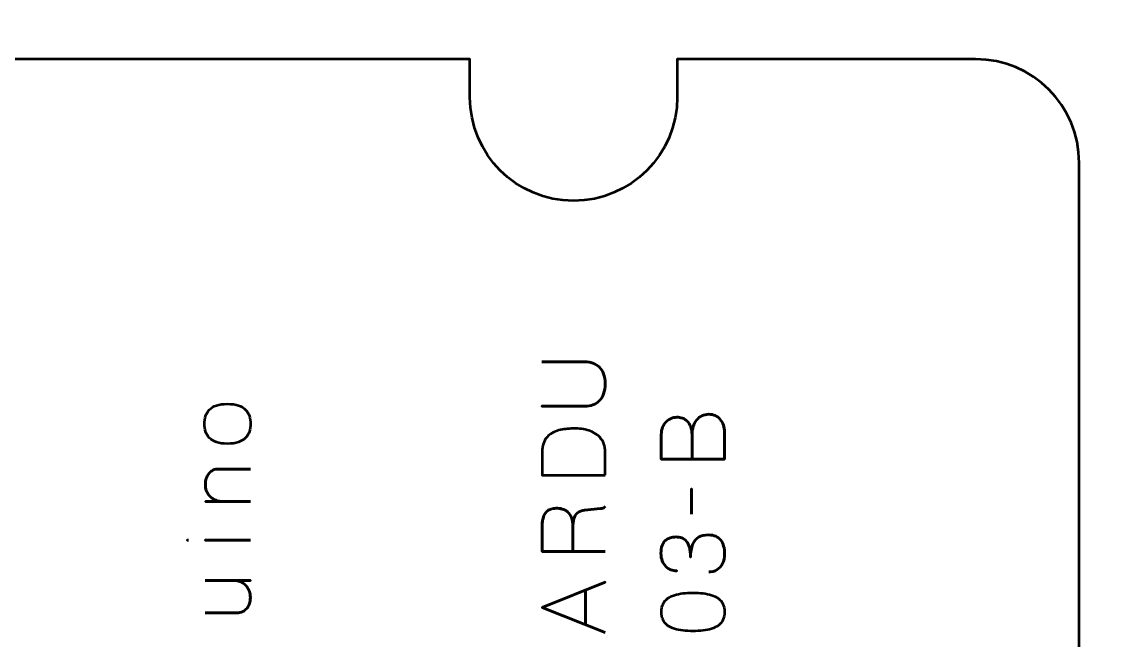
# Model space of a CAD drawing. Header units: centimetres. Extents: x -21 to 0, y -29.7 to 0.
# Drawn here: x -15.75 to -10.5, y -14.62 to -11.64 of the extents above; entities that cross this region are included whole.
import ezdxf

# ---------------------------------------------------------------- set-up
doc = ezdxf.new("R2010")
doc.units = ezdxf.units.CM
doc.header["$MEASUREMENT"] = 0
doc.layers.add('Layer 1', color=7, linetype='Continuous')

msp = doc.modelspace()

# ---------------------------------------------------------------- linework, layer by layer
at = {"layer": 'Layer 1', "color": 22, "lineweight": 53}
msp.add_open_spline([(-21.00002, -29.19996), (-21.00002, -29.19996), (-21.00002, -0.49992), (-21.00002, -0.49992), (-21.00002, -0.49992), (-21.00002, -0.22295), (-20.77693, 0.00004), (-20.49993, 0.00004), (-20.49993, 0.00004), (-20.49993, 0.00004), (-0.50008, 0.00004), (-0.50008, 0.00004), (-0.50008, 0.00004), (-0.22294, 0.00004), (0.00002, -0.22295), (0.00002, -0.49992), (0.00002, -0.49992), (0.00002, -0.49992), (0.00002, -29.19996), (0.00002, -29.19996), (0.00002, -29.19996), (0.00002, -29.47696), (-0.22294, -29.70005), (-0.50008, -29.70005), (-0.50008, -29.70005), (-0.50008, -29.70005), (-20.49993, -29.70005), (-20.49993, -29.70005), (-20.49993, -29.70005), (-20.77693, -29.70005), (-21.00002, -29.47696), (-21.00002, -29.19996)], degree=3, knots=[0, 0, 0, 0, 0.125, 0.125, 0.125, 0.125, 0.25, 0.25, 0.25, 0.25, 0.375, 0.375, 0.375, 0.375, 0.5, 0.5, 0.5, 0.5, 0.625, 0.625, 0.625, 0.625, 0.75, 0.75, 0.75, 0.75, 0.875, 0.875, 0.875, 0.875, 1, 1, 1, 1], dxfattribs=at)
at = {"layer": 'Layer 1', "color": 114, "lineweight": 53}
msp.add_open_spline([(-11.15005, -17.12102), (-11.15005, -17.12102), (-12.7, -17.12102), (-12.7, -17.12102), (-12.7, -17.12102), (-12.7, -17.12102), (-12.7, -16.8835), (-12.7, -16.8835), (-12.7, -16.8835), (-12.7, -16.6074), (-12.92391, -16.3835), (-13.2, -16.3835), (-13.2, -16.3835), (-13.47609, -16.3835), (-13.7, -16.6074), (-13.7, -16.8835), (-13.7, -16.8835), (-13.7, -16.8835), (-13.7, -17.12102), (-13.7, -17.12102), (-13.7, -17.12102), (-13.7, -17.12102), (-19.44995, -17.12102), (-19.44995, -17.12102), (-19.44995, -17.12102), (-19.72695, -17.12102), (-19.95005, -16.89793), (-19.95005, -16.62093), (-19.95005, -16.62093), (-19.95005, -16.62093), (-19.95005, -12.32107), (-19.95005, -12.32107), (-19.95005, -12.32107), (-19.95005, -12.04393), (-19.72695, -11.82097), (-19.44995, -11.82097), (-19.44995, -11.82097), (-19.44995, -11.82097), (-13.5885, -11.82097), (-13.5885, -11.82097), (-13.5885, -11.82097), (-13.5885, -11.82097), (-13.5885, -12.004), (-13.5885, -12.004), (-13.5885, -12.004), (-13.5885, -12.2801), (-13.36459, -12.504), (-13.0885, -12.504), (-13.0885, -12.504), (-12.81241, -12.504), (-12.5885, -12.2801), (-12.5885, -12.004), (-12.5885, -12.004), (-12.5885, -12.004), (-12.5885, -11.82097), (-12.5885, -11.82097), (-12.5885, -11.82097), (-12.5885, -11.82097), (-11.15005, -11.82097), (-11.15005, -11.82097), (-11.15005, -11.82097), (-10.87305, -11.82097), (-10.64995, -12.04393), (-10.64995, -12.32107), (-10.64995, -12.32107), (-10.64995, -12.32107), (-10.64995, -16.62093), (-10.64995, -16.62093), (-10.64995, -16.62093), (-10.64995, -16.89793), (-10.87305, -17.12102), (-11.15005, -17.12102)], degree=3, knots=[0, 0, 0, 0, 0.0555556, 0.0555556, 0.0555556, 0.0555556, 0.1111111, 0.1111111, 0.1111111, 0.1111111, 0.1666667, 0.1666667, 0.1666667, 0.1666667, 0.2222222, 0.2222222, 0.2222222, 0.2222222, 0.2777778, 0.2777778, 0.2777778, 0.2777778, 0.3333333, 0.3333333, 0.3333333, 0.3333333, 0.3888889, 0.3888889, 0.3888889, 0.3888889, 0.4444444, 0.4444444, 0.4444444, 0.4444444, 0.5, 0.5, 0.5, 0.5, 0.5555556, 0.5555556, 0.5555556, 0.5555556, 0.6111111, 0.6111111, 0.6111111, 0.6111111, 0.6666667, 0.6666667, 0.6666667, 0.6666667, 0.7222222, 0.7222222, 0.7222222, 0.7222222, 0.7777778, 0.7777778, 0.7777778, 0.7777778, 0.8333333, 0.8333333, 0.8333333, 0.8333333, 0.8888889, 0.8888889, 0.8888889, 0.8888889, 0.9444444, 0.9444444, 0.9444444, 0.9444444, 1, 1, 1, 1], dxfattribs=at)
at = {"layer": 'Layer 1', "color": 30, "lineweight": 53}
for points, knots in [([(-13.24111, -13.28061), (-13.24104, -13.28061), (-13.23872, -13.28061), (-13.2342, -13.28061), (-13.2342, -13.28061), (-13.22975, -13.28061), (-13.22355, -13.28061), (-13.21564, -13.28061), (-13.21564, -13.28061), (-13.20774, -13.28061), (-13.19871, -13.28061), (-13.18848, -13.28061), (-13.18848, -13.28061), (-13.17825, -13.28061), (-13.16738, -13.28061), (-13.15581, -13.28061), (-13.15581, -13.28061), (-13.14424, -13.28061), (-13.1326, -13.28061), (-13.12075, -13.28061), (-13.12075, -13.28061), (-13.10896, -13.28061), (-13.09753, -13.28061), (-13.08646, -13.28061), (-13.08646, -13.28061), (-13.07538, -13.28061), (-13.06522, -13.28061), (-13.05598, -13.28061), (-13.05598, -13.28061), (-13.04666, -13.28061), (-13.03883, -13.28061), (-13.03241, -13.28061), (-13.03241, -13.28061), (-13.01957, -13.28061), (-13.00744, -13.28259), (-12.99587, -13.28668), (-12.99587, -13.28668), (-12.98429, -13.29077), (-12.97399, -13.29705), (-12.96496, -13.30559), (-12.96496, -13.30559), (-12.95593, -13.31413), (-12.9488, -13.32506), (-12.94365, -13.33847), (-12.94365, -13.33847), (-12.9385, -13.35187), (-12.93589, -13.36782), (-12.93589, -13.38644), (-12.93589, -13.38644), (-12.93632, -13.40507), (-12.939, -13.42123), (-12.94394, -13.43485), (-12.94394, -13.43485), (-12.94895, -13.44853), (-12.95579, -13.45982), (-12.96447, -13.46878), (-12.96447, -13.46878), (-12.97315, -13.47774), (-12.98331, -13.48437), (-12.99481, -13.48875), (-12.99481, -13.48875), (-13.00638, -13.49305), (-13.01887, -13.49524), (-13.03241, -13.49524), (-13.03241, -13.49524), (-13.03241, -13.49524), (-13.24111, -13.49524), (-13.24111, -13.49524), (-13.24111, -13.49524), (-13.24111, -13.49524), (-13.03241, -13.49524), (-13.03241, -13.49524), (-13.03241, -13.49524), (-13.01887, -13.49524), (-13.00638, -13.49305), (-12.99481, -13.48875), (-12.99481, -13.48875), (-12.98331, -13.48437), (-12.97315, -13.47774), (-12.96447, -13.46878), (-12.96447, -13.46878), (-12.95579, -13.45982), (-12.94895, -13.44853), (-12.94394, -13.43485), (-12.94394, -13.43485), (-12.939, -13.42123), (-12.93632, -13.40507), (-12.93589, -13.38644), (-12.93589, -13.38644), (-12.93589, -13.36782), (-12.9385, -13.35187), (-12.94365, -13.33847), (-12.94365, -13.33847), (-12.9488, -13.32506), (-12.95593, -13.31413), (-12.96496, -13.30559), (-12.96496, -13.30559), (-12.97399, -13.29705), (-12.98429, -13.29077), (-12.99587, -13.28668), (-12.99587, -13.28668), (-13.00744, -13.28259), (-13.01957, -13.28061), (-13.03241, -13.28061), (-13.03241, -13.28061), (-13.03883, -13.28061), (-13.04666, -13.28061), (-13.05598, -13.28061), (-13.05598, -13.28061), (-13.06522, -13.28061), (-13.07538, -13.28061), (-13.08646, -13.28061), (-13.08646, -13.28061), (-13.09753, -13.28061), (-13.10896, -13.28061), (-13.12075, -13.28061), (-13.12075, -13.28061), (-13.1326, -13.28061), (-13.14424, -13.28061), (-13.15581, -13.28061), (-13.15581, -13.28061), (-13.16738, -13.28061), (-13.17825, -13.28061), (-13.18848, -13.28061), (-13.18848, -13.28061), (-13.19871, -13.28061), (-13.20774, -13.28061), (-13.21564, -13.28061), (-13.21564, -13.28061), (-13.22355, -13.28061), (-13.22975, -13.28061), (-13.2342, -13.28061), (-13.2342, -13.28061), (-13.23872, -13.28061), (-13.24104, -13.28061), (-13.24111, -13.28061)], [0, 0, 0, 0, 0.0294118, 0.0294118, 0.0294118, 0.0294118, 0.0588235, 0.0588235, 0.0588235, 0.0588235, 0.0882353, 0.0882353, 0.0882353, 0.0882353, 0.1176471, 0.1176471, 0.1176471, 0.1176471, 0.1470588, 0.1470588, 0.1470588, 0.1470588, 0.1764706, 0.1764706, 0.1764706, 0.1764706, 0.2058824, 0.2058824, 0.2058824, 0.2058824, 0.2352941, 0.2352941, 0.2352941, 0.2352941, 0.2647059, 0.2647059, 0.2647059, 0.2647059, 0.2941176, 0.2941176, 0.2941176, 0.2941176, 0.3235294, 0.3235294, 0.3235294, 0.3235294, 0.3529412, 0.3529412, 0.3529412, 0.3529412, 0.3823529, 0.3823529, 0.3823529, 0.3823529, 0.4117647, 0.4117647, 0.4117647, 0.4117647, 0.4411765, 0.4411765, 0.4411765, 0.4411765, 0.4705882, 0.4705882, 0.4705882, 0.4705882, 0.5, 0.5, 0.5, 0.5, 0.5294118, 0.5294118, 0.5294118, 0.5294118, 0.5588235, 0.5588235, 0.5588235, 0.5588235, 0.5882353, 0.5882353, 0.5882353, 0.5882353, 0.6176471, 0.6176471, 0.6176471, 0.6176471, 0.6470588, 0.6470588, 0.6470588, 0.6470588, 0.6764706, 0.6764706, 0.6764706, 0.6764706, 0.7058824, 0.7058824, 0.7058824, 0.7058824, 0.7352941, 0.7352941, 0.7352941, 0.7352941, 0.7647059, 0.7647059, 0.7647059, 0.7647059, 0.7941176, 0.7941176, 0.7941176, 0.7941176, 0.8235294, 0.8235294, 0.8235294, 0.8235294, 0.8529412, 0.8529412, 0.8529412, 0.8529412, 0.8823529, 0.8823529, 0.8823529, 0.8823529, 0.9117647, 0.9117647, 0.9117647, 0.9117647, 0.9411765, 0.9411765, 0.9411765, 0.9411765, 0.9705882, 0.9705882, 0.9705882, 0.9705882, 1, 1, 1, 1]), ([(-14.64714, -13.57968), (-14.64707, -13.56635), (-14.64876, -13.55393), (-14.65236, -13.54236), (-14.65236, -13.54236), (-14.65596, -13.53079), (-14.66196, -13.52056), (-14.67035, -13.51181), (-14.67035, -13.51181), (-14.67875, -13.50299), (-14.69011, -13.49615), (-14.7045, -13.49114), (-14.7045, -13.49114), (-14.71882, -13.4862), (-14.73667, -13.48366), (-14.75805, -13.48359), (-14.75805, -13.48359), (-14.77936, -13.48366), (-14.79714, -13.4862), (-14.81139, -13.49114), (-14.81139, -13.49114), (-14.82564, -13.49615), (-14.837, -13.50299), (-14.8454, -13.51181), (-14.8454, -13.51181), (-14.85373, -13.52056), (-14.85972, -13.53079), (-14.86332, -13.54236), (-14.86332, -13.54236), (-14.86692, -13.55393), (-14.86861, -13.56635), (-14.86854, -13.57968), (-14.86854, -13.57968), (-14.86861, -13.59288), (-14.86692, -13.6053), (-14.86332, -13.61687), (-14.86332, -13.61687), (-14.85972, -13.62844), (-14.85373, -13.6386), (-14.8454, -13.64742), (-14.8454, -13.64742), (-14.837, -13.65624), (-14.82564, -13.66315), (-14.81139, -13.66816), (-14.81139, -13.66816), (-14.79714, -13.67317), (-14.77936, -13.67571), (-14.75805, -13.67578), (-14.75805, -13.67578), (-14.73667, -13.67571), (-14.71882, -13.67317), (-14.7045, -13.66816), (-14.7045, -13.66816), (-14.69011, -13.66315), (-14.67875, -13.65624), (-14.67035, -13.64742), (-14.67035, -13.64742), (-14.66196, -13.6386), (-14.65596, -13.62844), (-14.65236, -13.61687), (-14.65236, -13.61687), (-14.64876, -13.6053), (-14.64707, -13.59288), (-14.64714, -13.57968)], [0, 0, 0, 0, 0.0625, 0.0625, 0.0625, 0.0625, 0.125, 0.125, 0.125, 0.125, 0.1875, 0.1875, 0.1875, 0.1875, 0.25, 0.25, 0.25, 0.25, 0.3125, 0.3125, 0.3125, 0.3125, 0.375, 0.375, 0.375, 0.375, 0.4375, 0.4375, 0.4375, 0.4375, 0.5, 0.5, 0.5, 0.5, 0.5625, 0.5625, 0.5625, 0.5625, 0.625, 0.625, 0.625, 0.625, 0.6875, 0.6875, 0.6875, 0.6875, 0.75, 0.75, 0.75, 0.75, 0.8125, 0.8125, 0.8125, 0.8125, 0.875, 0.875, 0.875, 0.875, 0.9375, 0.9375, 0.9375, 0.9375, 1, 1, 1, 1]), ([(-14.64714, -13.57968), (-14.64707, -13.56635), (-14.64876, -13.55393), (-14.65236, -13.54236), (-14.65236, -13.54236), (-14.65596, -13.53079), (-14.66196, -13.52056), (-14.67035, -13.51181), (-14.67035, -13.51181), (-14.67875, -13.50299), (-14.69011, -13.49615), (-14.7045, -13.49114), (-14.7045, -13.49114), (-14.71882, -13.4862), (-14.73667, -13.48366), (-14.75805, -13.48359), (-14.75805, -13.48359), (-14.77936, -13.48366), (-14.79714, -13.4862), (-14.81139, -13.49114), (-14.81139, -13.49114), (-14.82564, -13.49615), (-14.837, -13.50299), (-14.8454, -13.51181), (-14.8454, -13.51181), (-14.85373, -13.52056), (-14.85972, -13.53079), (-14.86332, -13.54236), (-14.86332, -13.54236), (-14.86692, -13.55393), (-14.86861, -13.56635), (-14.86854, -13.57968), (-14.86854, -13.57968), (-14.86861, -13.59288), (-14.86692, -13.6053), (-14.86332, -13.61687), (-14.86332, -13.61687), (-14.85972, -13.62844), (-14.85373, -13.6386), (-14.8454, -13.64742), (-14.8454, -13.64742), (-14.837, -13.65624), (-14.82564, -13.66315), (-14.81139, -13.66816), (-14.81139, -13.66816), (-14.79714, -13.67317), (-14.77936, -13.67571), (-14.75805, -13.67578), (-14.75805, -13.67578), (-14.73667, -13.67571), (-14.71882, -13.67317), (-14.7045, -13.66816), (-14.7045, -13.66816), (-14.69011, -13.66315), (-14.67875, -13.65624), (-14.67035, -13.64742), (-14.67035, -13.64742), (-14.66196, -13.6386), (-14.65596, -13.62844), (-14.65236, -13.61687), (-14.65236, -13.61687), (-14.64876, -13.6053), (-14.64707, -13.59288), (-14.64714, -13.57968)], [0, 0, 0, 0, 0.0625, 0.0625, 0.0625, 0.0625, 0.125, 0.125, 0.125, 0.125, 0.1875, 0.1875, 0.1875, 0.1875, 0.25, 0.25, 0.25, 0.25, 0.3125, 0.3125, 0.3125, 0.3125, 0.375, 0.375, 0.375, 0.375, 0.4375, 0.4375, 0.4375, 0.4375, 0.5, 0.5, 0.5, 0.5, 0.5625, 0.5625, 0.5625, 0.5625, 0.625, 0.625, 0.625, 0.625, 0.6875, 0.6875, 0.6875, 0.6875, 0.75, 0.75, 0.75, 0.75, 0.8125, 0.8125, 0.8125, 0.8125, 0.875, 0.875, 0.875, 0.875, 0.9375, 0.9375, 0.9375, 0.9375, 1, 1, 1, 1]), ([(-12.51722, -13.74987), (-12.51722, -13.74987), (-12.51722, -13.63261), (-12.51722, -13.63261), (-12.51722, -13.63261), (-12.51729, -13.61737), (-12.5194, -13.60439), (-12.52357, -13.59345), (-12.52357, -13.59345), (-12.52766, -13.58258), (-12.53323, -13.57377), (-12.54022, -13.56692), (-12.54022, -13.56692), (-12.5472, -13.56008), (-12.5551, -13.55514), (-12.56385, -13.55203), (-12.56385, -13.55203), (-12.57253, -13.549), (-12.58156, -13.54759), (-12.59087, -13.54794), (-12.59087, -13.54794), (-12.60019, -13.54837), (-12.60922, -13.55034), (-12.61804, -13.55387), (-12.61804, -13.55387), (-12.62686, -13.55733), (-12.63483, -13.56255), (-12.64196, -13.56939), (-12.64196, -13.56939), (-12.64908, -13.57623), (-12.65473, -13.58477), (-12.65889, -13.59514), (-12.65889, -13.59514), (-12.66312, -13.60552), (-12.66531, -13.61772), (-12.66538, -13.63176), (-12.66538, -13.63176), (-12.66538, -13.63176), (-12.66538, -13.74987), (-12.66538, -13.74987), (-12.66538, -13.74987), (-12.66538, -13.74987), (-12.36016, -13.74987), (-12.36016, -13.74987), (-12.36016, -13.74987), (-12.36016, -13.74987), (-12.36016, -13.61991), (-12.36016, -13.61991), (-12.36016, -13.61991), (-12.36016, -13.60777), (-12.36192, -13.59648), (-12.36538, -13.58604), (-12.36538, -13.58604), (-12.36891, -13.5756), (-12.37392, -13.5665), (-12.38062, -13.5586), (-12.38062, -13.5586), (-12.38725, -13.55076), (-12.3953, -13.54463), (-12.40482, -13.54025), (-12.40482, -13.54025), (-12.41435, -13.53588), (-12.42514, -13.53362), (-12.43721, -13.53355), (-12.43721, -13.53355), (-12.44934, -13.53383), (-12.46028, -13.53637), (-12.47008, -13.54124), (-12.47008, -13.54124), (-12.47989, -13.54611), (-12.48829, -13.55288), (-12.49534, -13.56163), (-12.49534, -13.56163), (-12.50233, -13.57038), (-12.50776, -13.58082), (-12.5115, -13.59282), (-12.5115, -13.59282), (-12.51524, -13.60481), (-12.51714, -13.61807), (-12.51722, -13.63261), (-12.51722, -13.63261), (-12.51714, -13.61807), (-12.51524, -13.60481), (-12.5115, -13.59282), (-12.5115, -13.59282), (-12.50776, -13.58082), (-12.50233, -13.57038), (-12.49534, -13.56163), (-12.49534, -13.56163), (-12.48829, -13.55288), (-12.47989, -13.54611), (-12.47008, -13.54124), (-12.47008, -13.54124), (-12.46028, -13.53637), (-12.44934, -13.53383), (-12.43721, -13.53355), (-12.43721, -13.53355), (-12.42514, -13.53362), (-12.41435, -13.53588), (-12.40482, -13.54025), (-12.40482, -13.54025), (-12.3953, -13.54463), (-12.38725, -13.55076), (-12.38062, -13.5586), (-12.38062, -13.5586), (-12.37392, -13.5665), (-12.36891, -13.5756), (-12.36538, -13.58604), (-12.36538, -13.58604), (-12.36192, -13.59648), (-12.36016, -13.60777), (-12.36016, -13.61991), (-12.36016, -13.61991), (-12.36016, -13.61991), (-12.36016, -13.74987), (-12.36016, -13.74987), (-12.36016, -13.74987), (-12.36016, -13.74987), (-12.66538, -13.74987), (-12.66538, -13.74987), (-12.66538, -13.74987), (-12.66538, -13.74987), (-12.66538, -13.63176), (-12.66538, -13.63176), (-12.66538, -13.63176), (-12.66531, -13.61772), (-12.66312, -13.60552), (-12.65889, -13.59514), (-12.65889, -13.59514), (-12.65473, -13.58477), (-12.64908, -13.57623), (-12.64196, -13.56939), (-12.64196, -13.56939), (-12.63483, -13.56255), (-12.62686, -13.55733), (-12.61804, -13.55387), (-12.61804, -13.55387), (-12.60922, -13.55034), (-12.60019, -13.54837), (-12.59087, -13.54794), (-12.59087, -13.54794), (-12.58156, -13.54759), (-12.57253, -13.549), (-12.56385, -13.55203), (-12.56385, -13.55203), (-12.5551, -13.55514), (-12.5472, -13.56008), (-12.54022, -13.56692), (-12.54022, -13.56692), (-12.53323, -13.57377), (-12.52766, -13.58258), (-12.52357, -13.59345), (-12.52357, -13.59345), (-12.5194, -13.60439), (-12.51729, -13.61737), (-12.51722, -13.63261), (-12.51722, -13.63261), (-12.51722, -13.63261), (-12.51722, -13.74987), (-12.51722, -13.74987)], [0, 0, 0, 0, 0.025, 0.025, 0.025, 0.025, 0.05, 0.05, 0.05, 0.05, 0.075, 0.075, 0.075, 0.075, 0.1, 0.1, 0.1, 0.1, 0.125, 0.125, 0.125, 0.125, 0.15, 0.15, 0.15, 0.15, 0.175, 0.175, 0.175, 0.175, 0.2, 0.2, 0.2, 0.2, 0.225, 0.225, 0.225, 0.225, 0.25, 0.25, 0.25, 0.25, 0.275, 0.275, 0.275, 0.275, 0.3, 0.3, 0.3, 0.3, 0.325, 0.325, 0.325, 0.325, 0.35, 0.35, 0.35, 0.35, 0.375, 0.375, 0.375, 0.375, 0.4, 0.4, 0.4, 0.4, 0.425, 0.425, 0.425, 0.425, 0.45, 0.45, 0.45, 0.45, 0.475, 0.475, 0.475, 0.475, 0.5, 0.5, 0.5, 0.5, 0.525, 0.525, 0.525, 0.525, 0.55, 0.55, 0.55, 0.55, 0.575, 0.575, 0.575, 0.575, 0.6, 0.6, 0.6, 0.6, 0.625, 0.625, 0.625, 0.625, 0.65, 0.65, 0.65, 0.65, 0.675, 0.675, 0.675, 0.675, 0.7, 0.7, 0.7, 0.7, 0.725, 0.725, 0.725, 0.725, 0.75, 0.75, 0.75, 0.75, 0.775, 0.775, 0.775, 0.775, 0.8, 0.8, 0.8, 0.8, 0.825, 0.825, 0.825, 0.825, 0.85, 0.85, 0.85, 0.85, 0.875, 0.875, 0.875, 0.875, 0.9, 0.9, 0.9, 0.9, 0.925, 0.925, 0.925, 0.925, 0.95, 0.95, 0.95, 0.95, 0.975, 0.975, 0.975, 0.975, 1, 1, 1, 1]), ([(-12.93547, -13.82798), (-12.93547, -13.82798), (-13.24069, -13.82798), (-13.24069, -13.82798), (-13.24069, -13.82798), (-13.24069, -13.82798), (-13.24069, -13.71791), (-13.24069, -13.71791), (-13.24069, -13.71791), (-13.24062, -13.70119), (-13.23843, -13.68673), (-13.23413, -13.67452), (-13.23413, -13.67452), (-13.22983, -13.66239), (-13.2239, -13.65209), (-13.21642, -13.64376), (-13.21642, -13.64376), (-13.20887, -13.63537), (-13.20019, -13.62859), (-13.19046, -13.6233), (-13.19046, -13.6233), (-13.18065, -13.61801), (-13.17021, -13.61392), (-13.15913, -13.61102), (-13.15913, -13.61102), (-13.14812, -13.60813), (-13.1369, -13.60609), (-13.12555, -13.60482), (-13.12555, -13.60482), (-13.11419, -13.60355), (-13.10318, -13.6027), (-13.09253, -13.60235), (-13.09253, -13.60235), (-13.08187, -13.60185), (-13.07065, -13.6022), (-13.05887, -13.60333), (-13.05887, -13.60333), (-13.04709, -13.60446), (-13.03531, -13.60658), (-13.02359, -13.60975), (-13.02359, -13.60975), (-13.01188, -13.61286), (-13.00073, -13.6173), (-12.99022, -13.62302), (-12.99022, -13.62302), (-12.97964, -13.62866), (-12.97025, -13.63586), (-12.96207, -13.64447), (-12.96207, -13.64447), (-12.95388, -13.65315), (-12.94739, -13.66352), (-12.94267, -13.67565), (-12.94267, -13.67565), (-12.93794, -13.68779), (-12.93554, -13.7019), (-12.93547, -13.71791), (-12.93547, -13.71791), (-12.93547, -13.71791), (-12.93547, -13.82798), (-12.93547, -13.82798)], [0, 0, 0, 0, 0.0666667, 0.0666667, 0.0666667, 0.0666667, 0.1333333, 0.1333333, 0.1333333, 0.1333333, 0.2, 0.2, 0.2, 0.2, 0.2666667, 0.2666667, 0.2666667, 0.2666667, 0.3333333, 0.3333333, 0.3333333, 0.3333333, 0.4, 0.4, 0.4, 0.4, 0.4666667, 0.4666667, 0.4666667, 0.4666667, 0.5333333, 0.5333333, 0.5333333, 0.5333333, 0.6, 0.6, 0.6, 0.6, 0.6666667, 0.6666667, 0.6666667, 0.6666667, 0.7333333, 0.7333333, 0.7333333, 0.7333333, 0.8, 0.8, 0.8, 0.8, 0.8666667, 0.8666667, 0.8666667, 0.8666667, 0.9333333, 0.9333333, 0.9333333, 0.9333333, 1, 1, 1, 1]), ([(-12.93547, -13.82798), (-12.93547, -13.82798), (-13.24069, -13.82798), (-13.24069, -13.82798), (-13.24069, -13.82798), (-13.24069, -13.82798), (-13.24069, -13.71791), (-13.24069, -13.71791), (-13.24069, -13.71791), (-13.24062, -13.70119), (-13.23843, -13.68673), (-13.23413, -13.67452), (-13.23413, -13.67452), (-13.22983, -13.66239), (-13.2239, -13.65209), (-13.21642, -13.64376), (-13.21642, -13.64376), (-13.20887, -13.63537), (-13.20019, -13.62859), (-13.19046, -13.6233), (-13.19046, -13.6233), (-13.18065, -13.61801), (-13.17021, -13.61392), (-13.15913, -13.61102), (-13.15913, -13.61102), (-13.14812, -13.60813), (-13.1369, -13.60609), (-13.12555, -13.60482), (-13.12555, -13.60482), (-13.11419, -13.60355), (-13.10318, -13.6027), (-13.09253, -13.60235), (-13.09253, -13.60235), (-13.08187, -13.60185), (-13.07065, -13.6022), (-13.05887, -13.60333), (-13.05887, -13.60333), (-13.04709, -13.60446), (-13.03531, -13.60658), (-13.02359, -13.60975), (-13.02359, -13.60975), (-13.01188, -13.61286), (-13.00073, -13.6173), (-12.99022, -13.62302), (-12.99022, -13.62302), (-12.97964, -13.62866), (-12.97025, -13.63586), (-12.96207, -13.64447), (-12.96207, -13.64447), (-12.95388, -13.65315), (-12.94739, -13.66352), (-12.94267, -13.67565), (-12.94267, -13.67565), (-12.93794, -13.68779), (-12.93554, -13.7019), (-12.93547, -13.71791), (-12.93547, -13.71791), (-12.93547, -13.71791), (-12.93547, -13.82798), (-12.93547, -13.82798)], [0, 0, 0, 0, 0.0666667, 0.0666667, 0.0666667, 0.0666667, 0.1333333, 0.1333333, 0.1333333, 0.1333333, 0.2, 0.2, 0.2, 0.2, 0.2666667, 0.2666667, 0.2666667, 0.2666667, 0.3333333, 0.3333333, 0.3333333, 0.3333333, 0.4, 0.4, 0.4, 0.4, 0.4666667, 0.4666667, 0.4666667, 0.4666667, 0.5333333, 0.5333333, 0.5333333, 0.5333333, 0.6, 0.6, 0.6, 0.6, 0.6666667, 0.6666667, 0.6666667, 0.6666667, 0.7333333, 0.7333333, 0.7333333, 0.7333333, 0.8, 0.8, 0.8, 0.8, 0.8666667, 0.8666667, 0.8666667, 0.8666667, 0.9333333, 0.9333333, 0.9333333, 0.9333333, 1, 1, 1, 1]), ([(-14.64714, -13.79813), (-14.64721, -13.79813), (-14.64926, -13.79813), (-14.65328, -13.79813), (-14.65328, -13.79813), (-14.65723, -13.79813), (-14.66266, -13.79813), (-14.66951, -13.79813), (-14.66951, -13.79813), (-14.67642, -13.79813), (-14.68418, -13.79813), (-14.69293, -13.79813), (-14.69293, -13.79813), (-14.70161, -13.79813), (-14.71071, -13.79813), (-14.72031, -13.79813), (-14.72031, -13.79813), (-14.72983, -13.79813), (-14.73921, -13.79813), (-14.74853, -13.79813), (-14.74853, -13.79813), (-14.75784, -13.79813), (-14.76659, -13.79813), (-14.77463, -13.79813), (-14.77463, -13.79813), (-14.78275, -13.79813), (-14.78966, -13.79813), (-14.79552, -13.79813), (-14.79552, -13.79813), (-14.8013, -13.79813), (-14.80547, -13.79813), (-14.80801, -13.79813), (-14.80801, -13.79813), (-14.81196, -13.79813), (-14.8164, -13.7989), (-14.82127, -13.80059), (-14.82127, -13.80059), (-14.82621, -13.80222), (-14.83115, -13.80483), (-14.83609, -13.80843), (-14.83609, -13.80843), (-14.8411, -13.81202), (-14.84568, -13.81661), (-14.84992, -13.82233), (-14.84992, -13.82233), (-14.85415, -13.82811), (-14.85754, -13.83503), (-14.86015, -13.84307), (-14.86015, -13.84307), (-14.86276, -13.85118), (-14.86417, -13.86064), (-14.86431, -13.87136), (-14.86431, -13.87136), (-14.86431, -13.88223), (-14.86283, -13.89203), (-14.85986, -13.90078), (-14.85986, -13.90078), (-14.85683, -13.90953), (-14.85267, -13.91722), (-14.84738, -13.92385), (-14.84738, -13.92385), (-14.84208, -13.93049), (-14.83602, -13.93599), (-14.8291, -13.94043), (-14.8291, -13.94043), (-14.82226, -13.94495), (-14.81499, -13.94827), (-14.80723, -13.95052), (-14.80723, -13.95052), (-14.79954, -13.95278), (-14.79171, -13.95391), (-14.78388, -13.95391), (-14.78388, -13.95391), (-14.79171, -13.95391), (-14.79954, -13.95278), (-14.80723, -13.95052), (-14.80723, -13.95052), (-14.81499, -13.94827), (-14.82226, -13.94495), (-14.8291, -13.94043), (-14.8291, -13.94043), (-14.83602, -13.93599), (-14.84208, -13.93049), (-14.84738, -13.92385), (-14.84738, -13.92385), (-14.85267, -13.91722), (-14.85683, -13.90953), (-14.85986, -13.90078), (-14.85986, -13.90078), (-14.86283, -13.89203), (-14.86431, -13.88223), (-14.86431, -13.87136), (-14.86431, -13.87136), (-14.86417, -13.86064), (-14.86276, -13.85118), (-14.86015, -13.84307), (-14.86015, -13.84307), (-14.85754, -13.83503), (-14.85415, -13.82811), (-14.84992, -13.82233), (-14.84992, -13.82233), (-14.84568, -13.81661), (-14.8411, -13.81202), (-14.83609, -13.80843), (-14.83609, -13.80843), (-14.83115, -13.80483), (-14.82621, -13.80222), (-14.82127, -13.80059), (-14.82127, -13.80059), (-14.8164, -13.7989), (-14.81196, -13.79813), (-14.80801, -13.79813), (-14.80801, -13.79813), (-14.80547, -13.79813), (-14.8013, -13.79813), (-14.79552, -13.79813), (-14.79552, -13.79813), (-14.78966, -13.79813), (-14.78275, -13.79813), (-14.77463, -13.79813), (-14.77463, -13.79813), (-14.76659, -13.79813), (-14.75784, -13.79813), (-14.74853, -13.79813), (-14.74853, -13.79813), (-14.73921, -13.79813), (-14.72983, -13.79813), (-14.72031, -13.79813), (-14.72031, -13.79813), (-14.71071, -13.79813), (-14.70161, -13.79813), (-14.69293, -13.79813), (-14.69293, -13.79813), (-14.68418, -13.79813), (-14.67642, -13.79813), (-14.66951, -13.79813), (-14.66951, -13.79813), (-14.66266, -13.79813), (-14.65723, -13.79813), (-14.65328, -13.79813), (-14.65328, -13.79813), (-14.64926, -13.79813), (-14.64721, -13.79813), (-14.64714, -13.79813)], [0, 0, 0, 0, 0.0277778, 0.0277778, 0.0277778, 0.0277778, 0.0555556, 0.0555556, 0.0555556, 0.0555556, 0.0833333, 0.0833333, 0.0833333, 0.0833333, 0.1111111, 0.1111111, 0.1111111, 0.1111111, 0.1388889, 0.1388889, 0.1388889, 0.1388889, 0.1666667, 0.1666667, 0.1666667, 0.1666667, 0.1944444, 0.1944444, 0.1944444, 0.1944444, 0.2222222, 0.2222222, 0.2222222, 0.2222222, 0.25, 0.25, 0.25, 0.25, 0.2777778, 0.2777778, 0.2777778, 0.2777778, 0.3055556, 0.3055556, 0.3055556, 0.3055556, 0.3333333, 0.3333333, 0.3333333, 0.3333333, 0.3611111, 0.3611111, 0.3611111, 0.3611111, 0.3888889, 0.3888889, 0.3888889, 0.3888889, 0.4166667, 0.4166667, 0.4166667, 0.4166667, 0.4444444, 0.4444444, 0.4444444, 0.4444444, 0.4722222, 0.4722222, 0.4722222, 0.4722222, 0.5, 0.5, 0.5, 0.5, 0.5277778, 0.5277778, 0.5277778, 0.5277778, 0.5555556, 0.5555556, 0.5555556, 0.5555556, 0.5833333, 0.5833333, 0.5833333, 0.5833333, 0.6111111, 0.6111111, 0.6111111, 0.6111111, 0.6388889, 0.6388889, 0.6388889, 0.6388889, 0.6666667, 0.6666667, 0.6666667, 0.6666667, 0.6944444, 0.6944444, 0.6944444, 0.6944444, 0.7222222, 0.7222222, 0.7222222, 0.7222222, 0.75, 0.75, 0.75, 0.75, 0.7777778, 0.7777778, 0.7777778, 0.7777778, 0.8055556, 0.8055556, 0.8055556, 0.8055556, 0.8333333, 0.8333333, 0.8333333, 0.8333333, 0.8611111, 0.8611111, 0.8611111, 0.8611111, 0.8888889, 0.8888889, 0.8888889, 0.8888889, 0.9166667, 0.9166667, 0.9166667, 0.9166667, 0.9444444, 0.9444444, 0.9444444, 0.9444444, 0.9722222, 0.9722222, 0.9722222, 0.9722222, 1, 1, 1, 1]), ([(-12.51976, -14.01572), (-12.51976, -14.01572), (-12.51976, -13.89253), (-12.51976, -13.89253), (-12.51976, -13.89253), (-12.51976, -13.89253), (-12.51976, -14.01572), (-12.51976, -14.01572)], [0, 0, 0, 0, 0.5, 0.5, 0.5, 0.5, 1, 1, 1, 1]), ([(-14.64714, -13.95391), (-14.64714, -13.95391), (-14.86431, -13.95391), (-14.86431, -13.95391), (-14.86431, -13.95391), (-14.86431, -13.95391), (-14.64714, -13.95391), (-14.64714, -13.95391)], [0, 0, 0, 0, 0.5, 0.5, 0.5, 0.5, 1, 1, 1, 1]), ([(-12.93547, -14.19501), (-12.93547, -14.19501), (-13.24069, -14.19501), (-13.24069, -14.19501), (-13.24069, -14.19501), (-13.24069, -14.19501), (-13.24069, -14.08367), (-13.24069, -14.08367), (-13.24069, -14.08367), (-13.24069, -14.06815), (-13.23963, -14.05489), (-13.23759, -14.04395), (-13.23759, -14.04395), (-13.23554, -14.03295), (-13.23258, -14.02384), (-13.2287, -14.01665), (-13.2287, -14.01665), (-13.22482, -14.00945), (-13.22009, -14.00381), (-13.21452, -13.99964), (-13.21452, -13.99964), (-13.20901, -13.99541), (-13.20273, -13.99245), (-13.19575, -13.99054), (-13.19575, -13.99054), (-13.18876, -13.98864), (-13.18121, -13.98751), (-13.17296, -13.98716), (-13.17296, -13.98716), (-13.16259, -13.98666), (-13.15257, -13.98779), (-13.1429, -13.99047), (-13.1429, -13.99047), (-13.13317, -13.99322), (-13.12449, -13.99795), (-13.11673, -14.00465), (-13.11673, -14.00465), (-13.10896, -14.01143), (-13.10283, -14.02053), (-13.09824, -14.0321), (-13.09824, -14.0321), (-13.09372, -14.04367), (-13.09133, -14.05799), (-13.09126, -14.07521), (-13.09126, -14.07521), (-13.09126, -14.07521), (-13.09126, -14.19501), (-13.09126, -14.19501), (-13.09126, -14.19501), (-13.09126, -14.19501), (-13.09126, -14.07521), (-13.09126, -14.07521), (-13.09126, -14.07521), (-13.09133, -14.05835), (-13.09372, -14.04416), (-13.09824, -14.03266), (-13.09824, -14.03266), (-13.10283, -14.02116), (-13.10896, -14.01199), (-13.11673, -14.00515), (-13.11673, -14.00515), (-13.12449, -13.9983), (-13.13317, -13.99351), (-13.1429, -13.99068), (-13.1429, -13.99068), (-13.15257, -13.98786), (-13.16259, -13.98666), (-13.17296, -13.98716), (-13.17296, -13.98716), (-13.18326, -13.98758), (-13.19257, -13.98934), (-13.2009, -13.99245), (-13.2009, -13.99245), (-13.20915, -13.99548), (-13.21628, -14.00056), (-13.22221, -14.00762), (-13.22221, -14.00762), (-13.22813, -14.01467), (-13.23272, -14.02441), (-13.23589, -14.03676), (-13.23589, -14.03676), (-13.23907, -14.0491), (-13.24069, -14.06477), (-13.24069, -14.08367), (-13.24069, -14.08367), (-13.24069, -14.08367), (-13.24069, -14.19501), (-13.24069, -14.19501), (-13.24069, -14.19501), (-13.24069, -14.19501), (-12.93547, -14.19501), (-12.93547, -14.19501)], [0, 0, 0, 0, 0.0434783, 0.0434783, 0.0434783, 0.0434783, 0.0869565, 0.0869565, 0.0869565, 0.0869565, 0.1304348, 0.1304348, 0.1304348, 0.1304348, 0.173913, 0.173913, 0.173913, 0.173913, 0.2173913, 0.2173913, 0.2173913, 0.2173913, 0.2608696, 0.2608696, 0.2608696, 0.2608696, 0.3043478, 0.3043478, 0.3043478, 0.3043478, 0.3478261, 0.3478261, 0.3478261, 0.3478261, 0.3913043, 0.3913043, 0.3913043, 0.3913043, 0.4347826, 0.4347826, 0.4347826, 0.4347826, 0.4782609, 0.4782609, 0.4782609, 0.4782609, 0.5217391, 0.5217391, 0.5217391, 0.5217391, 0.5652174, 0.5652174, 0.5652174, 0.5652174, 0.6086957, 0.6086957, 0.6086957, 0.6086957, 0.6521739, 0.6521739, 0.6521739, 0.6521739, 0.6956522, 0.6956522, 0.6956522, 0.6956522, 0.7391304, 0.7391304, 0.7391304, 0.7391304, 0.7826087, 0.7826087, 0.7826087, 0.7826087, 0.826087, 0.826087, 0.826087, 0.826087, 0.8695652, 0.8695652, 0.8695652, 0.8695652, 0.9130435, 0.9130435, 0.9130435, 0.9130435, 0.9565217, 0.9565217, 0.9565217, 0.9565217, 1, 1, 1, 1]), ([(-12.93547, -13.97784), (-12.93752, -13.98066), (-12.93999, -13.98278), (-12.94288, -13.98433), (-12.94288, -13.98433), (-12.94577, -13.98589), (-12.94866, -13.98694), (-12.95149, -13.98758), (-12.95149, -13.98758), (-12.95424, -13.98814), (-12.95657, -13.98843), (-12.95833, -13.98843), (-12.95833, -13.98843), (-12.95833, -13.98843), (-13.03538, -13.99605), (-13.03538, -13.99605), (-13.03538, -13.99605), (-13.04645, -13.99689), (-13.05619, -14.00014), (-13.06452, -14.00571), (-13.06452, -14.00571), (-13.07291, -14.01136), (-13.0794, -14.0194), (-13.08413, -14.02998), (-13.08413, -14.02998), (-13.08879, -14.0405), (-13.09118, -14.05362), (-13.09126, -14.06928), (-13.09126, -14.06928), (-13.09118, -14.05362), (-13.08879, -14.0405), (-13.08413, -14.02998), (-13.08413, -14.02998), (-13.0794, -14.0194), (-13.07291, -14.01136), (-13.06452, -14.00571), (-13.06452, -14.00571), (-13.05619, -14.00014), (-13.04645, -13.99689), (-13.03538, -13.99605), (-13.03538, -13.99605), (-13.03538, -13.99605), (-12.95833, -13.98843), (-12.95833, -13.98843), (-12.95833, -13.98843), (-12.95657, -13.98843), (-12.95424, -13.98814), (-12.95149, -13.98758), (-12.95149, -13.98758), (-12.94866, -13.98694), (-12.94577, -13.98589), (-12.94288, -13.98433), (-12.94288, -13.98433), (-12.93999, -13.98278), (-12.93752, -13.98066), (-12.93547, -13.97784)], [0, 0, 0, 0, 0.0714286, 0.0714286, 0.0714286, 0.0714286, 0.1428571, 0.1428571, 0.1428571, 0.1428571, 0.2142857, 0.2142857, 0.2142857, 0.2142857, 0.2857143, 0.2857143, 0.2857143, 0.2857143, 0.3571429, 0.3571429, 0.3571429, 0.3571429, 0.4285714, 0.4285714, 0.4285714, 0.4285714, 0.5, 0.5, 0.5, 0.5, 0.5714286, 0.5714286, 0.5714286, 0.5714286, 0.6428571, 0.6428571, 0.6428571, 0.6428571, 0.7142857, 0.7142857, 0.7142857, 0.7142857, 0.7857143, 0.7857143, 0.7857143, 0.7857143, 0.8571429, 0.8571429, 0.8571429, 0.8571429, 0.9285714, 0.9285714, 0.9285714, 0.9285714, 1, 1, 1, 1]), ([(-12.43678, -14.29427), (-12.42154, -14.2942), (-12.40828, -14.29067), (-12.39678, -14.28369), (-12.39678, -14.28369), (-12.38535, -14.2767), (-12.37639, -14.26675), (-12.36997, -14.25377), (-12.36997, -14.25377), (-12.36355, -14.24079), (-12.3603, -14.2252), (-12.36016, -14.20706), (-12.36016, -14.20706), (-12.36016, -14.19345), (-12.36157, -14.1811), (-12.36453, -14.16988), (-12.36453, -14.16988), (-12.3675, -14.15873), (-12.37208, -14.14914), (-12.37836, -14.14102), (-12.37836, -14.14102), (-12.38464, -14.13291), (-12.39276, -14.1267), (-12.40263, -14.12226), (-12.40263, -14.12226), (-12.41258, -14.11788), (-12.42451, -14.1157), (-12.43848, -14.11563), (-12.43848, -14.11563), (-12.4571, -14.11555), (-12.47284, -14.11936), (-12.48561, -14.12691), (-12.48561, -14.12691), (-12.49838, -14.13446), (-12.50797, -14.14618), (-12.51453, -14.16191), (-12.51453, -14.16191), (-12.5211, -14.17764), (-12.52441, -14.19782), (-12.52441, -14.2223), (-12.52441, -14.2223), (-12.52434, -14.20403), (-12.52603, -14.18872), (-12.52949, -14.17623), (-12.52949, -14.17623), (-12.53295, -14.16381), (-12.53782, -14.15387), (-12.54417, -14.14639), (-12.54417, -14.14639), (-12.55045, -14.13891), (-12.55793, -14.13348), (-12.56653, -14.13023), (-12.56653, -14.13023), (-12.57507, -14.12691), (-12.58445, -14.12529), (-12.59468, -14.12536), (-12.59468, -14.12536), (-12.60492, -14.12529), (-12.61437, -14.1267), (-12.62312, -14.12952), (-12.62312, -14.12952), (-12.63187, -14.13228), (-12.63956, -14.13679), (-12.64612, -14.14293), (-12.64612, -14.14293), (-12.65268, -14.14907), (-12.65783, -14.15718), (-12.6615, -14.16713), (-12.6615, -14.16713), (-12.66517, -14.17715), (-12.667, -14.18936), (-12.66707, -14.20368), (-12.66707, -14.20368), (-12.667, -14.21793), (-12.66489, -14.23042), (-12.66079, -14.241), (-12.66079, -14.241), (-12.6567, -14.25166), (-12.65113, -14.2604), (-12.644, -14.26746), (-12.644, -14.26746), (-12.63688, -14.27444), (-12.62876, -14.27967), (-12.61959, -14.28312), (-12.61959, -14.28312), (-12.61042, -14.28665), (-12.60068, -14.28834), (-12.59045, -14.28834), (-12.59045, -14.28834), (-12.60068, -14.28834), (-12.61042, -14.28665), (-12.61959, -14.28312), (-12.61959, -14.28312), (-12.62876, -14.27967), (-12.63688, -14.27444), (-12.644, -14.26746), (-12.644, -14.26746), (-12.65113, -14.2604), (-12.6567, -14.25166), (-12.66079, -14.241), (-12.66079, -14.241), (-12.66489, -14.23042), (-12.667, -14.21793), (-12.66707, -14.20368), (-12.66707, -14.20368), (-12.667, -14.18936), (-12.66517, -14.17715), (-12.6615, -14.16713), (-12.6615, -14.16713), (-12.65783, -14.15718), (-12.65268, -14.14907), (-12.64612, -14.14293), (-12.64612, -14.14293), (-12.63956, -14.13679), (-12.63187, -14.13228), (-12.62312, -14.12952), (-12.62312, -14.12952), (-12.61437, -14.1267), (-12.60492, -14.12529), (-12.59468, -14.12536), (-12.59468, -14.12536), (-12.58445, -14.12529), (-12.57507, -14.12691), (-12.56653, -14.13023), (-12.56653, -14.13023), (-12.55793, -14.13348), (-12.55045, -14.13891), (-12.54417, -14.14639), (-12.54417, -14.14639), (-12.53782, -14.15387), (-12.53295, -14.16381), (-12.52949, -14.17623), (-12.52949, -14.17623), (-12.52603, -14.18872), (-12.52434, -14.20403), (-12.52441, -14.2223), (-12.52441, -14.2223), (-12.52441, -14.19782), (-12.5211, -14.17764), (-12.51453, -14.16191), (-12.51453, -14.16191), (-12.50797, -14.14618), (-12.49838, -14.13446), (-12.48561, -14.12691), (-12.48561, -14.12691), (-12.47284, -14.11936), (-12.4571, -14.11555), (-12.43848, -14.11563), (-12.43848, -14.11563), (-12.42451, -14.1157), (-12.41258, -14.11788), (-12.40263, -14.12226), (-12.40263, -14.12226), (-12.39276, -14.1267), (-12.38464, -14.13291), (-12.37836, -14.14102), (-12.37836, -14.14102), (-12.37208, -14.14914), (-12.3675, -14.15873), (-12.36453, -14.16988), (-12.36453, -14.16988), (-12.36157, -14.1811), (-12.36016, -14.19345), (-12.36016, -14.20706), (-12.36016, -14.20706), (-12.3603, -14.2252), (-12.36355, -14.24079), (-12.36997, -14.25377), (-12.36997, -14.25377), (-12.37639, -14.26675), (-12.38535, -14.2767), (-12.39678, -14.28369), (-12.39678, -14.28369), (-12.40828, -14.29067), (-12.42154, -14.2942), (-12.43678, -14.29427)], [0, 0, 0, 0, 0.0227273, 0.0227273, 0.0227273, 0.0227273, 0.0454545, 0.0454545, 0.0454545, 0.0454545, 0.0681818, 0.0681818, 0.0681818, 0.0681818, 0.0909091, 0.0909091, 0.0909091, 0.0909091, 0.1136364, 0.1136364, 0.1136364, 0.1136364, 0.1363636, 0.1363636, 0.1363636, 0.1363636, 0.1590909, 0.1590909, 0.1590909, 0.1590909, 0.1818182, 0.1818182, 0.1818182, 0.1818182, 0.2045455, 0.2045455, 0.2045455, 0.2045455, 0.2272727, 0.2272727, 0.2272727, 0.2272727, 0.25, 0.25, 0.25, 0.25, 0.2727273, 0.2727273, 0.2727273, 0.2727273, 0.2954545, 0.2954545, 0.2954545, 0.2954545, 0.3181818, 0.3181818, 0.3181818, 0.3181818, 0.3409091, 0.3409091, 0.3409091, 0.3409091, 0.3636364, 0.3636364, 0.3636364, 0.3636364, 0.3863636, 0.3863636, 0.3863636, 0.3863636, 0.4090909, 0.4090909, 0.4090909, 0.4090909, 0.4318182, 0.4318182, 0.4318182, 0.4318182, 0.4545455, 0.4545455, 0.4545455, 0.4545455, 0.4772727, 0.4772727, 0.4772727, 0.4772727, 0.5, 0.5, 0.5, 0.5, 0.5227273, 0.5227273, 0.5227273, 0.5227273, 0.5454545, 0.5454545, 0.5454545, 0.5454545, 0.5681818, 0.5681818, 0.5681818, 0.5681818, 0.5909091, 0.5909091, 0.5909091, 0.5909091, 0.6136364, 0.6136364, 0.6136364, 0.6136364, 0.6363636, 0.6363636, 0.6363636, 0.6363636, 0.6590909, 0.6590909, 0.6590909, 0.6590909, 0.6818182, 0.6818182, 0.6818182, 0.6818182, 0.7045455, 0.7045455, 0.7045455, 0.7045455, 0.7272727, 0.7272727, 0.7272727, 0.7272727, 0.75, 0.75, 0.75, 0.75, 0.7727273, 0.7727273, 0.7727273, 0.7727273, 0.7954545, 0.7954545, 0.7954545, 0.7954545, 0.8181818, 0.8181818, 0.8181818, 0.8181818, 0.8409091, 0.8409091, 0.8409091, 0.8409091, 0.8636364, 0.8636364, 0.8636364, 0.8636364, 0.8863636, 0.8863636, 0.8863636, 0.8863636, 0.9090909, 0.9090909, 0.9090909, 0.9090909, 0.9318182, 0.9318182, 0.9318182, 0.9318182, 0.9545455, 0.9545455, 0.9545455, 0.9545455, 0.9772727, 0.9772727, 0.9772727, 0.9772727, 1, 1, 1, 1]), ([(-14.94516, -14.1406), (-14.94516, -14.1406), (-14.95278, -14.1406), (-14.95278, -14.1406), (-14.95278, -14.1406), (-14.95278, -14.1406), (-14.94516, -14.1406), (-14.94516, -14.1406)], [0, 0, 0, 0, 0.5, 0.5, 0.5, 0.5, 1, 1, 1, 1]), ([(-14.64756, -14.1406), (-14.64756, -14.1406), (-14.86473, -14.1406), (-14.86473, -14.1406), (-14.86473, -14.1406), (-14.86466, -14.1406), (-14.86212, -14.1406), (-14.85725, -14.1406), (-14.85725, -14.1406), (-14.85238, -14.1406), (-14.84568, -14.1406), (-14.83722, -14.1406), (-14.83722, -14.1406), (-14.82875, -14.1406), (-14.81908, -14.1406), (-14.80822, -14.1406), (-14.80822, -14.1406), (-14.79735, -14.1406), (-14.78592, -14.1406), (-14.77386, -14.1406), (-14.77386, -14.1406), (-14.76186, -14.1406), (-14.7498, -14.1406), (-14.7378, -14.1406), (-14.7378, -14.1406), (-14.72574, -14.1406), (-14.71431, -14.1406), (-14.70351, -14.1406), (-14.70351, -14.1406), (-14.69265, -14.1406), (-14.68305, -14.1406), (-14.67466, -14.1406), (-14.67466, -14.1406), (-14.66619, -14.1406), (-14.65963, -14.1406), (-14.65476, -14.1406), (-14.65476, -14.1406), (-14.64996, -14.1406), (-14.64756, -14.1406), (-14.64756, -14.1406)], [0, 0, 0, 0, 0.1, 0.1, 0.1, 0.1, 0.2, 0.2, 0.2, 0.2, 0.3, 0.3, 0.3, 0.3, 0.4, 0.4, 0.4, 0.4, 0.5, 0.5, 0.5, 0.5, 0.6, 0.6, 0.6, 0.6, 0.7, 0.7, 0.7, 0.7, 0.8, 0.8, 0.8, 0.8, 0.9, 0.9, 0.9, 0.9, 1, 1, 1, 1]), ([(-14.86515, -14.49069), (-14.86508, -14.49069), (-14.86304, -14.49069), (-14.85902, -14.49069), (-14.85902, -14.49069), (-14.855, -14.49069), (-14.84956, -14.49069), (-14.84272, -14.49069), (-14.84272, -14.49069), (-14.8358, -14.49069), (-14.82797, -14.49069), (-14.81922, -14.49069), (-14.81922, -14.49069), (-14.81055, -14.49069), (-14.80137, -14.49069), (-14.79185, -14.49069), (-14.79185, -14.49069), (-14.78225, -14.49069), (-14.7728, -14.49069), (-14.76349, -14.49069), (-14.76349, -14.49069), (-14.7541, -14.49069), (-14.74535, -14.49069), (-14.73731, -14.49069), (-14.73731, -14.49069), (-14.7292, -14.49069), (-14.72221, -14.49069), (-14.71635, -14.49069), (-14.71635, -14.49069), (-14.71057, -14.49069), (-14.70641, -14.49069), (-14.70387, -14.49069), (-14.70387, -14.49069), (-14.69992, -14.49069), (-14.69547, -14.48991), (-14.6906, -14.48822), (-14.6906, -14.48822), (-14.68566, -14.4866), (-14.68072, -14.48399), (-14.67579, -14.48039), (-14.67579, -14.48039), (-14.67078, -14.47679), (-14.66619, -14.47221), (-14.66196, -14.46649), (-14.66196, -14.46649), (-14.65772, -14.4607), (-14.65434, -14.45379), (-14.65173, -14.44575), (-14.65173, -14.44575), (-14.64912, -14.43763), (-14.6477, -14.42818), (-14.64756, -14.41745), (-14.64756, -14.41745), (-14.64756, -14.40659), (-14.64904, -14.39678), (-14.65201, -14.38803), (-14.65201, -14.38803), (-14.65504, -14.37921), (-14.6592, -14.37152), (-14.6645, -14.36482), (-14.6645, -14.36482), (-14.66979, -14.35819), (-14.67586, -14.35261), (-14.68277, -14.3481), (-14.68277, -14.3481), (-14.68961, -14.34358), (-14.69688, -14.3402), (-14.70464, -14.33794), (-14.70464, -14.33794), (-14.71233, -14.33561), (-14.72016, -14.33448), (-14.728, -14.33448), (-14.728, -14.33448), (-14.72016, -14.33448), (-14.71233, -14.33561), (-14.70464, -14.33794), (-14.70464, -14.33794), (-14.69688, -14.3402), (-14.68961, -14.34358), (-14.68277, -14.3481), (-14.68277, -14.3481), (-14.67586, -14.35261), (-14.66979, -14.35819), (-14.6645, -14.36482), (-14.6645, -14.36482), (-14.6592, -14.37152), (-14.65504, -14.37921), (-14.65201, -14.38803), (-14.65201, -14.38803), (-14.64904, -14.39678), (-14.64756, -14.40659), (-14.64756, -14.41745), (-14.64756, -14.41745), (-14.6477, -14.42818), (-14.64912, -14.43763), (-14.65173, -14.44575), (-14.65173, -14.44575), (-14.65434, -14.45379), (-14.65772, -14.4607), (-14.66196, -14.46649), (-14.66196, -14.46649), (-14.66619, -14.47221), (-14.67078, -14.47679), (-14.67579, -14.48039), (-14.67579, -14.48039), (-14.68072, -14.48399), (-14.68566, -14.4866), (-14.6906, -14.48822), (-14.6906, -14.48822), (-14.69547, -14.48991), (-14.69992, -14.49069), (-14.70387, -14.49069), (-14.70387, -14.49069), (-14.70641, -14.49069), (-14.71057, -14.49069), (-14.71635, -14.49069), (-14.71635, -14.49069), (-14.72221, -14.49069), (-14.7292, -14.49069), (-14.73731, -14.49069), (-14.73731, -14.49069), (-14.74535, -14.49069), (-14.7541, -14.49069), (-14.76349, -14.49069), (-14.76349, -14.49069), (-14.7728, -14.49069), (-14.78225, -14.49069), (-14.79185, -14.49069), (-14.79185, -14.49069), (-14.80137, -14.49069), (-14.81055, -14.49069), (-14.81922, -14.49069), (-14.81922, -14.49069), (-14.82797, -14.49069), (-14.8358, -14.49069), (-14.84272, -14.49069), (-14.84272, -14.49069), (-14.84956, -14.49069), (-14.855, -14.49069), (-14.85902, -14.49069), (-14.85902, -14.49069), (-14.86304, -14.49069), (-14.86508, -14.49069), (-14.86515, -14.49069)], [0, 0, 0, 0, 0.0277778, 0.0277778, 0.0277778, 0.0277778, 0.0555556, 0.0555556, 0.0555556, 0.0555556, 0.0833333, 0.0833333, 0.0833333, 0.0833333, 0.1111111, 0.1111111, 0.1111111, 0.1111111, 0.1388889, 0.1388889, 0.1388889, 0.1388889, 0.1666667, 0.1666667, 0.1666667, 0.1666667, 0.1944444, 0.1944444, 0.1944444, 0.1944444, 0.2222222, 0.2222222, 0.2222222, 0.2222222, 0.25, 0.25, 0.25, 0.25, 0.2777778, 0.2777778, 0.2777778, 0.2777778, 0.3055556, 0.3055556, 0.3055556, 0.3055556, 0.3333333, 0.3333333, 0.3333333, 0.3333333, 0.3611111, 0.3611111, 0.3611111, 0.3611111, 0.3888889, 0.3888889, 0.3888889, 0.3888889, 0.4166667, 0.4166667, 0.4166667, 0.4166667, 0.4444444, 0.4444444, 0.4444444, 0.4444444, 0.4722222, 0.4722222, 0.4722222, 0.4722222, 0.5, 0.5, 0.5, 0.5, 0.5277778, 0.5277778, 0.5277778, 0.5277778, 0.5555556, 0.5555556, 0.5555556, 0.5555556, 0.5833333, 0.5833333, 0.5833333, 0.5833333, 0.6111111, 0.6111111, 0.6111111, 0.6111111, 0.6388889, 0.6388889, 0.6388889, 0.6388889, 0.6666667, 0.6666667, 0.6666667, 0.6666667, 0.6944444, 0.6944444, 0.6944444, 0.6944444, 0.7222222, 0.7222222, 0.7222222, 0.7222222, 0.75, 0.75, 0.75, 0.75, 0.7777778, 0.7777778, 0.7777778, 0.7777778, 0.8055556, 0.8055556, 0.8055556, 0.8055556, 0.8333333, 0.8333333, 0.8333333, 0.8333333, 0.8611111, 0.8611111, 0.8611111, 0.8611111, 0.8888889, 0.8888889, 0.8888889, 0.8888889, 0.9166667, 0.9166667, 0.9166667, 0.9166667, 0.9444444, 0.9444444, 0.9444444, 0.9444444, 0.9722222, 0.9722222, 0.9722222, 0.9722222, 1, 1, 1, 1]), ([(-14.86515, -14.33448), (-14.86515, -14.33448), (-14.64756, -14.33448), (-14.64756, -14.33448), (-14.64756, -14.33448), (-14.64756, -14.33448), (-14.86515, -14.33448), (-14.86515, -14.33448)], [0, 0, 0, 0, 0.5, 0.5, 0.5, 0.5, 1, 1, 1, 1]), ([(-12.93547, -14.58659), (-12.93547, -14.58659), (-13.24069, -14.46552), (-13.24069, -14.46552), (-13.24069, -14.46552), (-13.24069, -14.46552), (-12.93547, -14.34402), (-12.93547, -14.34402), (-12.93547, -14.34402), (-12.93547, -14.34402), (-13.24069, -14.46552), (-13.24069, -14.46552), (-13.24069, -14.46552), (-13.24069, -14.46552), (-12.93547, -14.58659), (-12.93547, -14.58659)], [0, 0, 0, 0, 0.25, 0.25, 0.25, 0.25, 0.5, 0.5, 0.5, 0.5, 0.75, 0.75, 0.75, 0.75, 1, 1, 1, 1]), ([(-13.03157, -14.54849), (-13.03157, -14.54849), (-13.03157, -14.38255), (-13.03157, -14.38255), (-13.03157, -14.38255), (-13.03157, -14.38255), (-13.03157, -14.54849), (-13.03157, -14.54849)], [0, 0, 0, 0, 0.5, 0.5, 0.5, 0.5, 1, 1, 1, 1]), ([(-12.36016, -14.48688), (-12.36023, -14.47207), (-12.36284, -14.4593), (-12.36792, -14.44864), (-12.36792, -14.44864), (-12.373, -14.43806), (-12.38027, -14.42924), (-12.38951, -14.42219), (-12.38951, -14.42219), (-12.39882, -14.4152), (-12.40983, -14.4097), (-12.42253, -14.40561), (-12.42253, -14.40561), (-12.43523, -14.40158), (-12.44913, -14.39869), (-12.46437, -14.39707), (-12.46437, -14.39707), (-12.47961, -14.39537), (-12.49563, -14.39453), (-12.51256, -14.3946), (-12.51256, -14.3946), (-12.52942, -14.39453), (-12.54544, -14.39537), (-12.56061, -14.39707), (-12.56061, -14.39707), (-12.57578, -14.39869), (-12.58975, -14.40158), (-12.60245, -14.40561), (-12.60245, -14.40561), (-12.61508, -14.4097), (-12.62608, -14.4152), (-12.63547, -14.42219), (-12.63547, -14.42219), (-12.64478, -14.42924), (-12.65205, -14.43806), (-12.65713, -14.44864), (-12.65713, -14.44864), (-12.66228, -14.4593), (-12.66489, -14.47207), (-12.66496, -14.48688), (-12.66496, -14.48688), (-12.66489, -14.5017), (-12.66228, -14.51447), (-12.65713, -14.52513), (-12.65713, -14.52513), (-12.65205, -14.53571), (-12.64478, -14.54453), (-12.63547, -14.55158), (-12.63547, -14.55158), (-12.62608, -14.55857), (-12.61508, -14.56407), (-12.60245, -14.56816), (-12.60245, -14.56816), (-12.58975, -14.57219), (-12.57578, -14.57508), (-12.56061, -14.5767), (-12.56061, -14.5767), (-12.54544, -14.57839), (-12.52942, -14.57924), (-12.51256, -14.57917), (-12.51256, -14.57917), (-12.49563, -14.57924), (-12.47961, -14.57839), (-12.46437, -14.5767), (-12.46437, -14.5767), (-12.44913, -14.57508), (-12.43523, -14.57219), (-12.42253, -14.56816), (-12.42253, -14.56816), (-12.40983, -14.56407), (-12.39882, -14.55857), (-12.38951, -14.55158), (-12.38951, -14.55158), (-12.38027, -14.54453), (-12.373, -14.53571), (-12.36792, -14.52513), (-12.36792, -14.52513), (-12.36284, -14.51447), (-12.36023, -14.5017), (-12.36016, -14.48688)], [0, 0, 0, 0, 0.05, 0.05, 0.05, 0.05, 0.1, 0.1, 0.1, 0.1, 0.15, 0.15, 0.15, 0.15, 0.2, 0.2, 0.2, 0.2, 0.25, 0.25, 0.25, 0.25, 0.3, 0.3, 0.3, 0.3, 0.35, 0.35, 0.35, 0.35, 0.4, 0.4, 0.4, 0.4, 0.45, 0.45, 0.45, 0.45, 0.5, 0.5, 0.5, 0.5, 0.55, 0.55, 0.55, 0.55, 0.6, 0.6, 0.6, 0.6, 0.65, 0.65, 0.65, 0.65, 0.7, 0.7, 0.7, 0.7, 0.75, 0.75, 0.75, 0.75, 0.8, 0.8, 0.8, 0.8, 0.85, 0.85, 0.85, 0.85, 0.9, 0.9, 0.9, 0.9, 0.95, 0.95, 0.95, 0.95, 1, 1, 1, 1]), ([(-12.36016, -14.48688), (-12.36023, -14.47207), (-12.36284, -14.4593), (-12.36792, -14.44864), (-12.36792, -14.44864), (-12.373, -14.43806), (-12.38027, -14.42924), (-12.38951, -14.42219), (-12.38951, -14.42219), (-12.39882, -14.4152), (-12.40983, -14.4097), (-12.42253, -14.40561), (-12.42253, -14.40561), (-12.43523, -14.40158), (-12.44913, -14.39869), (-12.46437, -14.39707), (-12.46437, -14.39707), (-12.47961, -14.39537), (-12.49563, -14.39453), (-12.51256, -14.3946), (-12.51256, -14.3946), (-12.52942, -14.39453), (-12.54544, -14.39537), (-12.56061, -14.39707), (-12.56061, -14.39707), (-12.57578, -14.39869), (-12.58975, -14.40158), (-12.60245, -14.40561), (-12.60245, -14.40561), (-12.61508, -14.4097), (-12.62608, -14.4152), (-12.63547, -14.42219), (-12.63547, -14.42219), (-12.64478, -14.42924), (-12.65205, -14.43806), (-12.65713, -14.44864), (-12.65713, -14.44864), (-12.66228, -14.4593), (-12.66489, -14.47207), (-12.66496, -14.48688), (-12.66496, -14.48688), (-12.66489, -14.5017), (-12.66228, -14.51447), (-12.65713, -14.52513), (-12.65713, -14.52513), (-12.65205, -14.53571), (-12.64478, -14.54453), (-12.63547, -14.55158), (-12.63547, -14.55158), (-12.62608, -14.55857), (-12.61508, -14.56407), (-12.60245, -14.56816), (-12.60245, -14.56816), (-12.58975, -14.57219), (-12.57578, -14.57508), (-12.56061, -14.5767), (-12.56061, -14.5767), (-12.54544, -14.57839), (-12.52942, -14.57924), (-12.51256, -14.57917), (-12.51256, -14.57917), (-12.49563, -14.57924), (-12.47961, -14.57839), (-12.46437, -14.5767), (-12.46437, -14.5767), (-12.44913, -14.57508), (-12.43523, -14.57219), (-12.42253, -14.56816), (-12.42253, -14.56816), (-12.40983, -14.56407), (-12.39882, -14.55857), (-12.38951, -14.55158), (-12.38951, -14.55158), (-12.38027, -14.54453), (-12.373, -14.53571), (-12.36792, -14.52513), (-12.36792, -14.52513), (-12.36284, -14.51447), (-12.36023, -14.5017), (-12.36016, -14.48688)], [0, 0, 0, 0, 0.05, 0.05, 0.05, 0.05, 0.1, 0.1, 0.1, 0.1, 0.15, 0.15, 0.15, 0.15, 0.2, 0.2, 0.2, 0.2, 0.25, 0.25, 0.25, 0.25, 0.3, 0.3, 0.3, 0.3, 0.35, 0.35, 0.35, 0.35, 0.4, 0.4, 0.4, 0.4, 0.45, 0.45, 0.45, 0.45, 0.5, 0.5, 0.5, 0.5, 0.55, 0.55, 0.55, 0.55, 0.6, 0.6, 0.6, 0.6, 0.65, 0.65, 0.65, 0.65, 0.7, 0.7, 0.7, 0.7, 0.75, 0.75, 0.75, 0.75, 0.8, 0.8, 0.8, 0.8, 0.85, 0.85, 0.85, 0.85, 0.9, 0.9, 0.9, 0.9, 0.95, 0.95, 0.95, 0.95, 1, 1, 1, 1])]:
    msp.add_open_spline(points, degree=3, knots=knots, dxfattribs=at)

doc.saveas('drawing.dxf')
